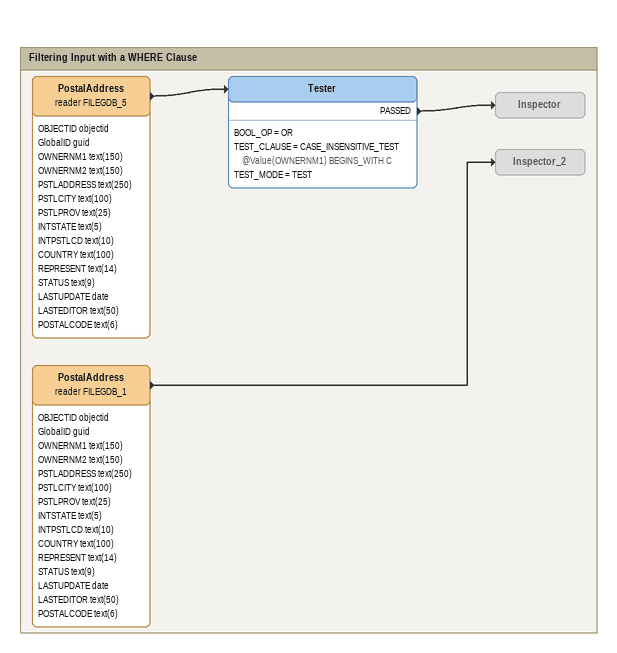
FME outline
Bookmark: Filtering Input with a WHERE Clause
PostalAddress (reader FILEGDB_5)
    attributes: OBJECTID objectid, GlobalID guid, OWNERNM1 text(150), OWNERNM2 text(150), PSTLADDRESS text(250), PSTLCITY text(100), PSTLPROV text(25), INTSTATE text(5), INTPSTLCD text(10), COUNTRY text(100), REPRESENT text(14), STATUS text(9), LASTUPDATE date, LASTEDITOR text(50), POSTALCODE text(6)
    -> Tester
Tester
    BOOL_OP = OR
    TEST_CLAUSE = CASE_INSENSITIVE_TEST @Value(OWNERNM1) BEGINS_WITH C
    TEST_MODE = TEST
    PASSED -> Inspector
Inspector [off]
PostalAddress (reader FILEGDB_1)
    attributes: OBJECTID objectid, GlobalID guid, OWNERNM1 text(150), OWNERNM2 text(150), PSTLADDRESS text(250), PSTLCITY text(100), PSTLPROV text(25), INTSTATE text(5), INTPSTLCD text(10), COUNTRY text(100), REPRESENT text(14), STATUS text(9), LASTUPDATE date, LASTEDITOR text(50), POSTALCODE text(6)
    -> Inspector_2
Inspector_2 [off]
